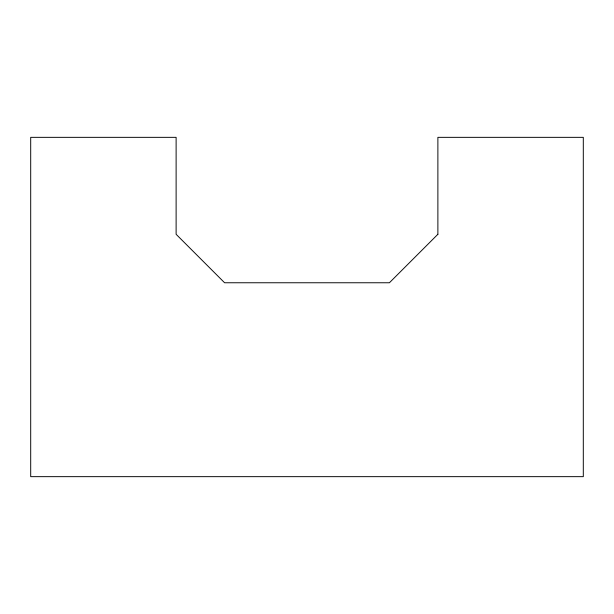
<?xml version="1.0" encoding="UTF-8"?>
<svg xmlns="http://www.w3.org/2000/svg" width="614" height="614" viewBox="0 0 614 614"><rect width="100%" height="100%" fill="white"/><g stroke="black" fill="none" stroke-linecap="round" stroke-linejoin="round"><path stroke-width="0.92" d="M437.882 234.287L389.406 282.762L224.594 282.762L176.118 234.287L176.118 137.344L30.7 137.344L30.7 476.656L583.3 476.656L583.3 137.344L437.882 137.344L437.882 234.287"/></g></svg>
